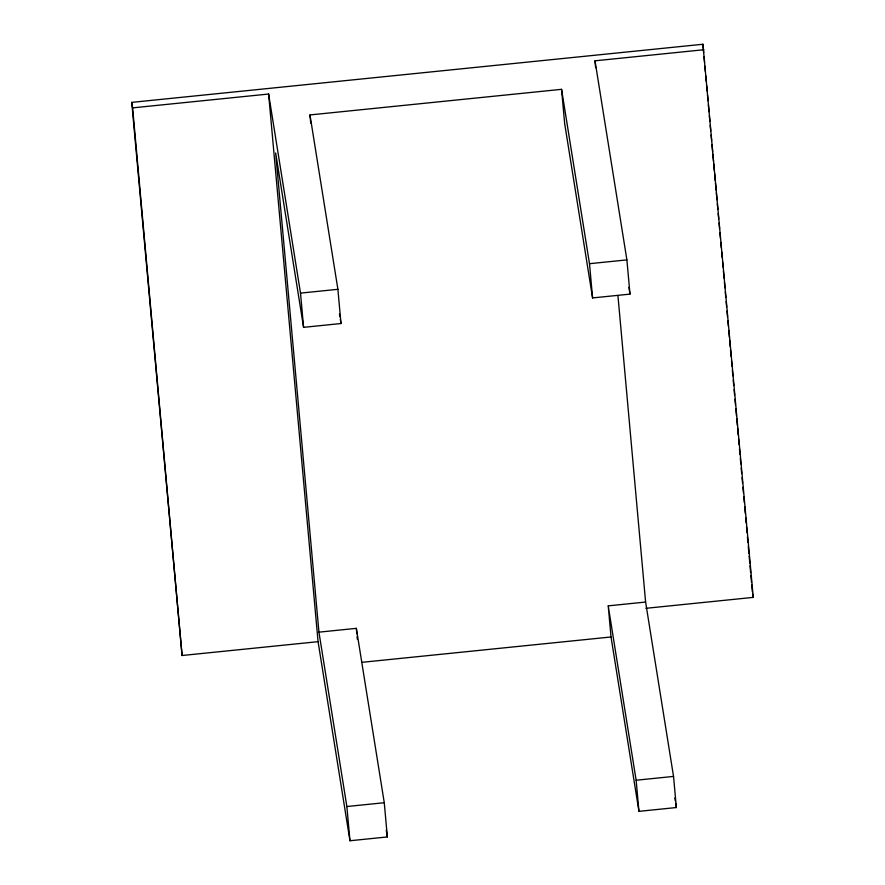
<?xml version="1.0" encoding="UTF-8"?>
<svg xmlns="http://www.w3.org/2000/svg" width="885" height="885" viewBox="0 0 885 885"><rect width="100%" height="100%" fill="white"/><g stroke="black" fill="none" stroke-linecap="round" stroke-linejoin="round"><path stroke-width="1.33" d="M703.807 49.737L595.008 60.811L626.89 259.891L629.987 294.119L592.585 297.924L589.498 263.697L561.566 89.33L309.971 114.939L337.904 289.306L340.99 323.534L303.588 327.339L275.666 152.972L318.943 632.156L356.334 628.35L384.267 802.717L387.353 836.944L349.962 840.75L318.069 641.669L182.078 655.508L131.743 102.372L702.922 44.25L753.257 597.386L645.829 608.316M131.743 102.372L132.617 107.87L268.62 94.031L300.502 293.112L303.588 327.339M300.502 293.112L337.904 289.306M589.498 263.697L626.89 259.891M608.216 605.86L645.607 602.054L673.54 776.422L676.35 807.54L638.948 811.346L611.026 636.979L608.216 605.86L636.138 780.227L638.948 811.346M362.175 662.301L611.026 636.979M318.943 632.156L346.865 806.523L384.267 802.717M636.138 780.227L673.54 776.422M752.737 594.089L753.257 597.386M628.892 287.315L629.987 294.119M674.824 797.993L675.255 800.715M675.697 803.447L676.35 807.54M592.585 297.924L564.663 123.557L561.566 89.33M339.464 313.998L339.906 316.719M340.338 319.441L340.99 323.534M386.269 830.13L387.353 836.944M702.922 44.25L703.675 52.503M704.04 56.629L704.537 62.138M704.914 66.264L705.411 71.773M705.788 75.9L706.285 81.398M706.65 85.524L707.148 91.033M707.524 95.16L708.022 100.669M708.398 104.795L709.018 111.676M709.383 115.802L709.881 121.3M710.257 125.438L710.755 130.936M711.131 135.062L711.628 140.571M711.994 144.698L712.613 151.578M712.867 154.333L713.487 161.214M713.741 163.957L714.361 170.838M714.604 173.593L715.224 180.474M715.478 183.228L716.098 190.109M716.341 192.853L716.972 199.733M717.337 203.86L717.835 209.369M718.211 213.495L718.708 219.004M719.085 223.131L719.571 228.629M719.947 232.755L720.445 238.264M720.821 242.39L721.319 247.9M721.684 252.026L722.182 257.524M722.558 261.65L723.056 267.159M723.432 271.286L724.052 278.167M724.428 282.293L724.915 287.802M725.291 291.928L725.788 297.426M726.165 301.564L726.662 307.062M727.028 311.188L727.525 316.697M727.901 320.824L728.399 326.322M728.775 330.459L729.395 337.34M729.638 340.083L730.269 346.964M730.512 349.719L731.132 356.6M731.508 360.726L732.006 366.235M732.371 370.361L732.869 375.859M733.245 379.986L733.742 385.495M734.119 389.621L734.616 395.13M734.981 399.257L735.479 404.755M735.855 408.881L736.475 415.762M736.729 418.516L737.349 425.397M737.592 428.152L738.212 435.033M738.588 439.159L739.086 444.657M739.462 448.795L739.96 454.293M740.325 458.419L740.822 463.928M741.199 468.054L741.696 473.552M742.072 477.69L742.57 483.188M742.935 487.314L743.433 492.823M743.809 496.95L744.307 502.448M744.683 506.585L745.303 513.466M745.668 517.592L746.166 523.09M746.542 527.217L747.04 532.726M747.416 536.852L747.913 542.361M748.279 546.487L748.898 553.368M749.153 556.112L749.772 562.993M750.026 565.747L750.646 572.628M750.889 575.383L751.509 582.264M751.763 585.007L752.383 591.888M617.94 295.634L645.607 602.054M595.008 60.811L595.627 67.691M309.971 114.939L310.712 123.148M356.334 628.35L356.832 633.826M357.075 636.569L357.33 639.302M346.865 806.523L349.962 840.75M268.62 94.031L318.069 641.669M132.617 107.87L182.078 655.508"/></g></svg>
